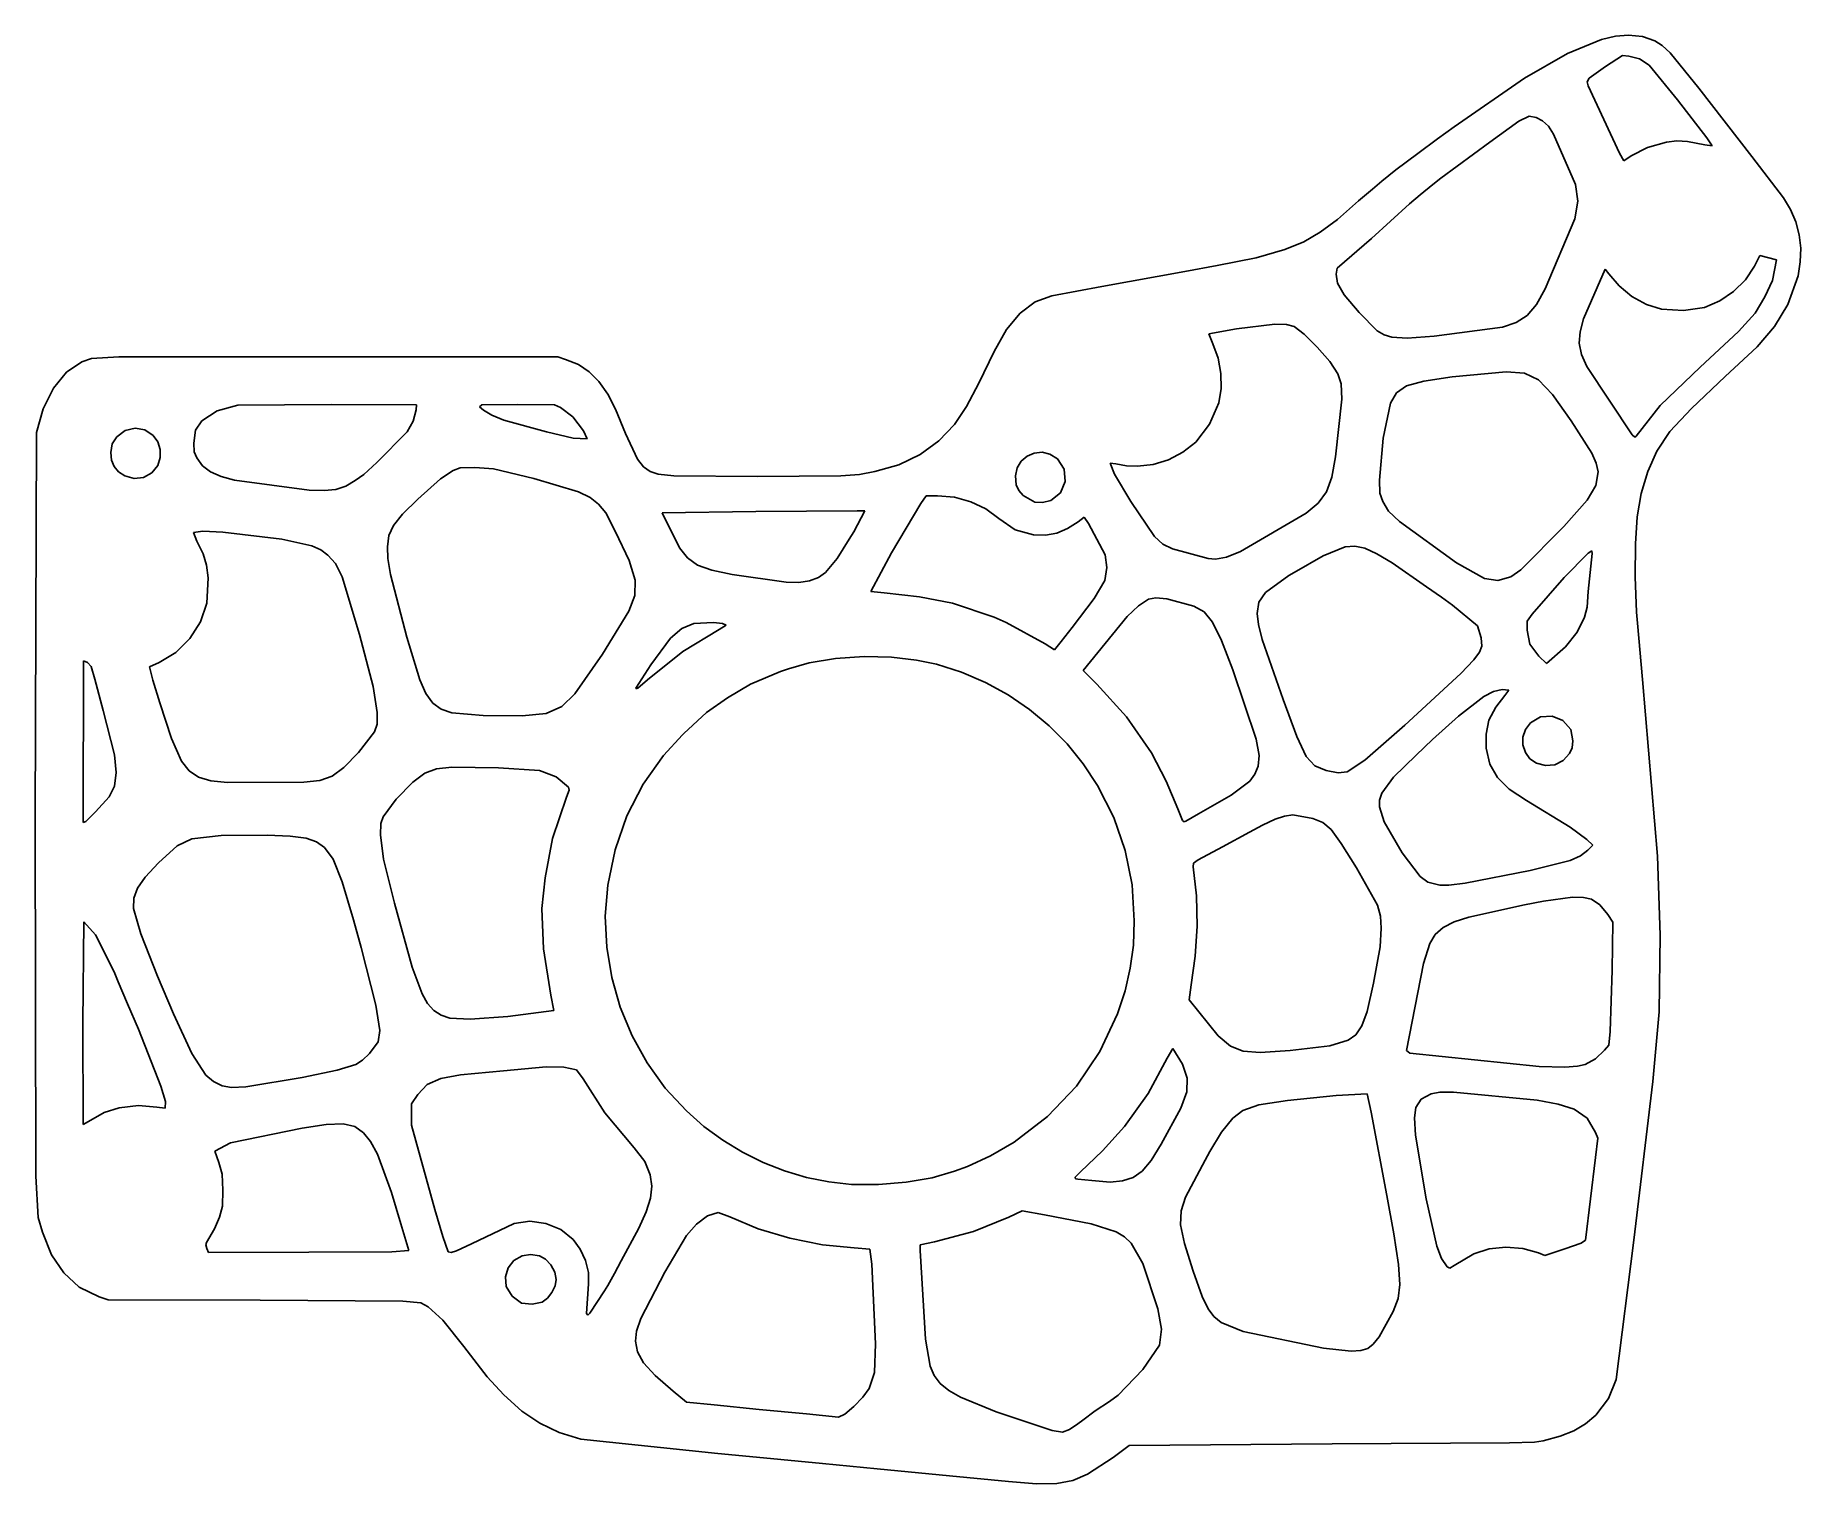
# Model space of a CAD drawing. Extents: x 156 to 302, y 120 to 241.
import ezdxf

# ---------------------------------------------------------------- set-up
doc = ezdxf.new("R2010")
doc.units = 0

msp = doc.modelspace()

# ---------------------------------------------------------------- linework, layer by layer
at = {"layer": 'Image'}
for p, q in [((283.0551, 239.082291), (285.886419, 240.242566)), ((285.886419, 240.242566), (287.059573, 240.512039)), ((287.059573, 240.512039), (288.146656, 240.596883)), ((288.146656, 240.596883), (289.297089, 240.49818)), ((289.297089, 240.49818), (290.326952, 240.123859)), ((290.326952, 240.123859), (290.929679, 239.760734)), ((290.929679, 239.760734), (291.604653, 239.131457)), ((279.487, 237.018987), (283.0551, 239.082291)), ((286.214063, 238.008039), (287.643922, 238.924623)), ((287.643922, 238.924623), (288.172479, 238.864825)), ((288.172479, 238.864825), (289.063049, 238.626172)), ((289.063049, 238.626172), (289.854619, 238.102641)), ((289.854619, 238.102641), (292.21753, 235.213127)), ((291.604653, 239.131457), (293.981161, 236.2063)), ((273.635125, 232.964383), (279.487, 237.018987)), ((284.708389, 236.731956), (284.851106, 237.029905)), ((284.784521, 236.403978), (284.708389, 236.731956)), ((284.851106, 237.029905), (286.214063, 238.008039)), ((287.376693, 230.788037), (284.784521, 236.403978)), ((292.21753, 235.213127), (294.668865, 232.073331)), ((293.981161, 236.2063), (298.407423, 230.499382)), ((279.015765, 233.448782), (279.856318, 233.861288)), ((279.856318, 233.861288), (280.450806, 233.766517)), ((280.450806, 233.766517), (280.989904, 233.485901)), ((272.244503, 231.991051), (273.635125, 232.964383)), ((276.595756, 231.693311), (279.015765, 233.448782)), ((280.989904, 233.485901), (281.470156, 233.022008)), ((281.470156, 233.022008), (281.888104, 232.377406)), ((281.888104, 232.377406), (283.738968, 228.164726)), ((268.77082, 229.393333), (270.590278, 230.764833)), ((270.590278, 230.764833), (272.244503, 231.991051)), ((272.522845, 228.702107), (276.595756, 231.693311)), ((287.762614, 230.146532), (287.376693, 230.788037)), ((287.376693, 230.788037), (287.376693, 230.788037)), ((289.721828, 231.267525), (288.363111, 230.552662)), ((291.290669, 231.70699), (289.721828, 231.267525)), ((292.170173, 231.810626), (291.290669, 231.70699)), ((293.053824, 231.757644), (292.170173, 231.810626)), ((294.49215, 231.486608), (293.053824, 231.757644)), ((295.096669, 231.396721), (294.49215, 231.486608)), ((294.668865, 232.073331), (295.096669, 231.396721)), ((267.614645, 228.462586), (268.77082, 229.393333)), ((288.363111, 230.552662), (287.762614, 230.146532)), ((298.407423, 230.499382), (301.041611, 227.078935)), ((266.818277, 227.800265), (267.614645, 228.462586)), ((270.800066, 227.311348), (271.861864, 228.171049)), ((271.861864, 228.171049), (272.522845, 228.702107)), ((283.738968, 228.164726), (283.932524, 226.795743)), ((263.919243, 225.277069), (265.667976, 226.817816)), ((265.667976, 226.817816), (266.818277, 227.800265)), ((266.738372, 223.694903), (269.915168, 226.564118)), ((269.915168, 226.564118), (270.800066, 227.311348)), ((283.932524, 226.795743), (283.681262, 225.323057)), ((301.041611, 227.078935), (301.631915, 226.103181)), ((262.479122, 224.19687), (263.919243, 225.277069)), ((283.681262, 225.323057), (281.199394, 219.481257)), ((301.631915, 226.103181), (302.06747, 225.072343)), ((302.06747, 225.072343), (302.347926, 223.994805)), ((259.522165, 222.75544), (261.096976, 223.41155)), ((261.096976, 223.41155), (262.479122, 224.19687)), ((263.876164, 221.210908), (266.738372, 223.694903)), ((302.347926, 223.994805), (302.472936, 222.878953)), ((253.899594, 221.429512), (257.130344, 222.064371)), ((257.130344, 222.064371), (259.522165, 222.75544)), ((298.619857, 221.387289), (299.077215, 222.255831)), ((299.077215, 222.255831), (300.452517, 221.89291)), ((302.472936, 222.878953), (302.442152, 221.73317)), ((244.299059, 219.696612), (251.200823, 220.943314)), ((251.200823, 220.943314), (253.899594, 221.429512)), ((263.81262, 220.708961), (263.876164, 221.210908)), ((263.914158, 219.960851), (263.81262, 220.708961)), ((284.402357, 217.005546), (286.195939, 221.120063)), ((286.195939, 221.120063), (286.509655, 220.744004)), ((286.509655, 220.744004), (287.354025, 219.730001)), ((297.869894, 220.252783), (298.619857, 221.387289)), ((300.452517, 221.89291), (300.130731, 220.190977)), ((302.255225, 220.565842), (301.411551, 218.200086)), ((302.442152, 221.73317), (302.255225, 220.565842)), ((240.133888, 218.903678), (244.299059, 219.696612)), ((264.463585, 218.997191), (263.914158, 219.960851)), ((265.70417, 217.508146), (264.463585, 218.997191)), ((281.199394, 219.481257), (280.4712, 218.181786)), ((287.354025, 219.730001), (288.419279, 218.863677)), ((295.740832, 218.480594), (296.892249, 219.268928)), ((296.892249, 219.268928), (297.869894, 220.252783)), ((300.130731, 220.190977), (299.494644, 218.81352)), ((237.504157, 217.470339), (238.755426, 218.40128)), ((238.755426, 218.40128), (240.133888, 218.903678)), ((280.4712, 218.181786), (279.704319, 217.279828)), ((288.419279, 218.863677), (289.622521, 218.20092)), ((289.622521, 218.20092), (290.880857, 217.797618)), ((290.880857, 217.797618), (292.725252, 217.684434)), ((292.725252, 217.684434), (294.469555, 217.932648)), ((294.469555, 217.932648), (295.740832, 218.480594)), ((299.494644, 218.81352), (298.671212, 217.476657)), ((301.411551, 218.200086), (300.302796, 216.343115)), ((235.320686, 214.262546), (236.364454, 216.095784)), ((236.364454, 216.095784), (237.504157, 217.470339)), ((253.200388, 215.757892), (255.492306, 216.168168)), ((255.492306, 216.168168), (258.687807, 216.560865)), ((258.687807, 216.560865), (259.653806, 216.528029)), ((259.653806, 216.528029), (260.314689, 216.3467)), ((260.314689, 216.3467), (261.14608, 215.723838)), ((267.216649, 215.999714), (265.70417, 217.508146)), ((277.65721, 216.313122), (271.972539, 215.550488)), ((278.799429, 216.68655), (277.65721, 216.313122)), ((279.704319, 217.279828), (278.799429, 216.68655)), ((284.100357, 215.917024), (284.402357, 217.005546)), ((298.671212, 217.476657), (297.283445, 215.935125)), ((300.302796, 216.343115), (298.85515, 214.656385)), ((253.542282, 214.912774), (253.200388, 215.757892)), ((253.971804, 213.719921), (253.542282, 214.912774)), ((261.14608, 215.723838), (262.232492, 214.644431)), ((262.232492, 214.644431), (263.269732, 213.436165)), ((267.789946, 215.659227), (267.216649, 215.999714)), ((268.423872, 215.456839), (267.789946, 215.659227)), ((269.706716, 215.38726), (268.423872, 215.456839)), ((268.423872, 215.456839), (268.423872, 215.456839)), ((271.972539, 215.550488), (269.706716, 215.38726)), ((284.03917, 214.962941), (284.100357, 215.917024)), ((284.22604, 214.034715), (284.03917, 214.962941)), ((297.283445, 215.935125), (294.115596, 212.962242)), ((298.85515, 214.656385), (296.195033, 212.185402)), ((158.110367, 212.560225), (159.383222, 213.425609)), ((159.383222, 213.425609), (160.181256, 213.689609)), ((160.181256, 213.689609), (162.451451, 213.818192)), ((162.451451, 213.818192), (180.059571, 213.844261)), ((180.059571, 213.844261), (198.995179, 213.819311)), ((198.995179, 213.819311), (199.645735, 213.61781)), ((199.645735, 213.61781), (200.717941, 213.187164)), ((200.717941, 213.187164), (201.62446, 212.592087)), ((234.060052, 211.652262), (235.320686, 214.262546)), ((254.202192, 212.457176), (253.971804, 213.719921)), ((263.269732, 213.436165), (263.953605, 212.426726)), ((284.66821, 213.023763), (284.22604, 214.034715)), ((157.008554, 211.217853), (158.110367, 212.560225)), ((201.62446, 212.592087), (202.419925, 211.787655)), ((202.419925, 211.787655), (203.158964, 210.728947)), ((233.031798, 209.690752), (234.060052, 211.652262)), ((254.226053, 211.197862), (254.202192, 212.457176)), ((263.953605, 212.426726), (264.206504, 211.589312)), ((269.650115, 211.41258), (271.105591, 211.818404)), ((271.105591, 211.818404), (273.4546, 212.174213)), ((273.4546, 212.174213), (277.967275, 212.575234)), ((277.967275, 212.575234), (279.469044, 212.461576)), ((279.469044, 212.461576), (280.633921, 211.92434)), ((280.633921, 211.92434), (281.817104, 210.69651)), ((288.454075, 207.338657), (284.66821, 213.023763)), ((294.115596, 212.962242), (290.762562, 209.787473)), ((296.195033, 212.185402), (293.375413, 209.536295)), ((156.147904, 209.507571), (157.008554, 211.217853)), ((203.158964, 210.728947), (203.811149, 209.471997)), ((254.035994, 210.015303), (254.226053, 211.197862)), ((264.261789, 210.306367), (263.753487, 205.502613)), ((264.206504, 211.589312), (264.261789, 210.306367)), ((268.335739, 209.987863), (268.817166, 210.840985)), ((268.817166, 210.840985), (269.650115, 211.41258)), ((281.817104, 210.69651), (283.37379, 208.511075)), ((155.598537, 207.538457), (156.147904, 209.507571)), ((169.358253, 208.494017), (170.64035, 209.333475)), ((170.64035, 209.333475), (172.361455, 209.796448)), ((172.361455, 209.796448), (180.148059, 209.863385)), ((180.148059, 209.863385), (187.226789, 209.838355)), ((187.204432, 209.40867), (186.970707, 208.471073)), ((187.226789, 209.838355), (187.204432, 209.40867)), ((192.493314, 209.68052), (192.682721, 209.826022)), ((192.812401, 209.393438), (192.493314, 209.68052)), ((192.682721, 209.826022), (195.610662, 209.864673)), ((193.499841, 208.976538), (192.812401, 209.393438)), ((194.507563, 208.571007), (193.499841, 208.976538)), ((195.610662, 209.864673), (198.729725, 209.838321)), ((198.729725, 209.838321), (199.230785, 209.603424)), ((199.230785, 209.603424), (200.251866, 208.832346)), ((200.251866, 208.832346), (201.147088, 207.677091)), ((203.811149, 209.471997), (204.627558, 207.449266)), ((232.019143, 208.201378), (233.031798, 209.690752)), ((253.265419, 208.233973), (254.035994, 210.015303)), ((267.711092, 207.054667), (268.335739, 209.987863)), ((290.762562, 209.787473), (288.762341, 207.214359)), ((293.375413, 209.536295), (291.583011, 207.608149)), ((155.504158, 175.285985), (155.598537, 207.538457)), ((162.297334, 207.175161), (162.997215, 207.695553)), ((162.997215, 207.695553), (163.822732, 207.881703)), ((163.822732, 207.881703), (164.620142, 207.754696)), ((164.620142, 207.754696), (165.303373, 207.285868)), ((165.303373, 207.285868), (165.703354, 206.747274)), ((168.692136, 206.652903), (168.829209, 207.722056)), ((168.829209, 207.722056), (169.358253, 208.494017)), ((186.467785, 207.583576), (183.92541, 205.045199)), ((186.970707, 208.471073), (186.467785, 207.583576)), ((198.066093, 207.594713), (194.507563, 208.571007)), ((200.278203, 207.067616), (198.066093, 207.594713)), ((201.147088, 207.677091), (201.449752, 207.013342)), ((204.627558, 207.449266), (205.637654, 205.302567)), ((230.731503, 206.835752), (232.019143, 208.201378)), ((252.115891, 206.731423), (253.265419, 208.233973)), ((283.37379, 208.511075), (285.083192, 205.808316)), ((288.673682, 207.150105), (288.454075, 207.338657)), ((288.454075, 207.338657), (288.454075, 207.338657)), ((291.583011, 207.608149), (290.48439, 205.992222)), ((161.794817, 205.856548), (161.914594, 206.582335)), ((161.857848, 205.222187), (161.794817, 205.856548)), ((161.914594, 206.582335), (162.297334, 207.175161)), ((165.703354, 206.747274), (165.908283, 206.112719)), ((165.908283, 206.112719), (165.909182, 205.439249)), ((168.732716, 205.913222), (168.692136, 206.652903)), ((168.947194, 205.40994), (168.732716, 205.913222)), ((200.278203, 207.067602), (200.278203, 207.067616)), ((201.449752, 207.013342), (200.278203, 207.067602)), ((229.174117, 205.711046), (230.731503, 206.835752)), ((238.076137, 205.563538), (238.66526, 205.820697)), ((238.66526, 205.820697), (239.312453, 205.886929)), ((239.312453, 205.886929), (239.97415, 205.734805)), ((249.841339, 205.260246), (251.043101, 205.890772)), ((251.043101, 205.890772), (252.115891, 206.731423)), ((267.398428, 203.555962), (267.711092, 207.054667)), ((285.083192, 205.808316), (285.445591, 204.988022)), ((288.762341, 207.214359), (288.673682, 207.150105)), ((290.48439, 205.992222), (289.746113, 204.279765)), ((162.069305, 204.692531), (161.857848, 205.222187)), ((162.433595, 204.260218), (162.069305, 204.692531)), ((165.697075, 204.78391), (165.198123, 204.161686)), ((165.909182, 205.439249), (165.697075, 204.78391)), ((169.436736, 204.75912), (168.947194, 205.40994)), ((170.096343, 204.249876), (169.436736, 204.75912)), ((183.92541, 205.045199), (182.846866, 204.040125)), ((189.238323, 203.673716), (190.279489, 204.380701)), ((190.279489, 204.380701), (190.885006, 204.582882)), ((190.885006, 204.582882), (192.093415, 204.608086)), ((192.093415, 204.608086), (193.660542, 204.509717)), ((193.660542, 204.509717), (197.004284, 203.69564)), ((205.637654, 205.302567), (206.139422, 204.684135)), ((206.139422, 204.684135), (206.691676, 204.288322)), ((206.691676, 204.288322), (207.358661, 204.059832)), ((225.405118, 204.276384), (227.385738, 204.850257)), ((227.385738, 204.850257), (229.174117, 205.711046)), ((237.092847, 203.920781), (237.246364, 204.586152)), ((237.246364, 204.586152), (237.58865, 205.14288)), ((237.58865, 205.14288), (238.076137, 205.563538)), ((239.97415, 205.734805), (240.606785, 205.336896)), ((240.606785, 205.336896), (241.166602, 204.47143)), ((241.166602, 204.47143), (241.235999, 203.458156)), ((245.357765, 204.074559), (244.985676, 204.979953)), ((244.985676, 204.979953), (245.468085, 204.929756)), ((245.468085, 204.929756), (246.33531, 204.747313)), ((246.33531, 204.747313), (247.263272, 204.717695)), ((247.263272, 204.717695), (248.563698, 204.861876)), ((248.563698, 204.861876), (249.841339, 205.260246)), ((263.753487, 205.502613), (263.441314, 203.817173)), ((285.445591, 204.988022), (285.620523, 204.255228)), ((162.955125, 203.917885), (162.433595, 204.260218)), ((163.740505, 203.701308), (162.955125, 203.917885)), ((162.955125, 203.917885), (162.955125, 203.917885)), ((164.517052, 203.791697), (163.740505, 203.701308)), ((165.198123, 204.161686), (164.517052, 203.791697)), ((170.968578, 203.857143), (170.096343, 204.249876)), ((172.096004, 203.555861), (170.968578, 203.857143)), ((178.289884, 202.732267), (172.096004, 203.555861)), ((181.359342, 203.065934), (180.53573, 202.797741)), ((182.143054, 203.523897), (181.359342, 203.065934)), ((182.846866, 204.040125), (182.143054, 203.523897)), ((187.340628, 201.975274), (189.238323, 203.673716)), ((197.004284, 203.69564), (200.736662, 202.605513)), ((207.358661, 204.059832), (208.654935, 203.932981)), ((208.654935, 203.932981), (215.633872, 203.866278)), ((215.633872, 203.866278), (222.550705, 203.926262)), ((222.550705, 203.926262), (224.109678, 204.049252)), ((224.109678, 204.049252), (225.405118, 204.276384)), ((237.171664, 203.174197), (237.092847, 203.920781)), ((237.386735, 202.706074), (237.171664, 203.174197)), ((241.235999, 203.458156), (240.850977, 202.519696)), ((246.6967, 201.784451), (245.357765, 204.074559)), ((263.441314, 203.817173), (262.989833, 202.593802)), ((267.433558, 202.475044), (267.398428, 203.555962)), ((285.418375, 203.121079), (284.697552, 201.893661)), ((285.620523, 204.255228), (285.418375, 203.121079)), ((289.746113, 204.279765), (289.204774, 202.452396)), ((178.289929, 202.732288), (178.289884, 202.732267)), ((179.552498, 202.694724), (178.289929, 202.732288)), ((180.53573, 202.797741), (179.552498, 202.694724)), ((186.077461, 200.740115), (187.340628, 201.975274)), ((200.736662, 202.605513), (201.704037, 202.129989)), ((201.704037, 202.129989), (202.386101, 201.57727)), ((202.386101, 201.57727), (202.9943, 200.835814)), ((226.771388, 197.519669), (229.23823, 201.631427)), ((229.23823, 201.631427), (229.677038, 202.272946)), ((229.677038, 202.272946), (230.617192, 202.272853)), ((230.617192, 202.272853), (232.029185, 202.142646)), ((232.029185, 202.142646), (233.392677, 201.768354)), ((233.392677, 201.768354), (234.643154, 201.173879)), ((237.746069, 202.283079), (237.386735, 202.706074)), ((238.724557, 201.733001), (237.746069, 202.283079)), ((239.36257, 201.712495), (238.724557, 201.733001)), ((238.724557, 201.733001), (238.724557, 201.733001)), ((240.047536, 201.878675), (239.36257, 201.712495)), ((240.850977, 202.519696), (240.047536, 201.878675)), ((248.664275, 198.878042), (246.6967, 201.784451)), ((262.306253, 201.655792), (261.297784, 200.826436)), ((262.989833, 202.593802), (262.306253, 201.655792)), ((267.689072, 201.775032), (267.433558, 202.475044)), ((268.163474, 200.99101), (267.689072, 201.775032)), ((284.697552, 201.893661), (282.75337, 199.718979)), ((289.204774, 202.452396), (288.867291, 200.522913)), ((185.319639, 199.802509), (186.077461, 200.740115)), ((202.9943, 200.835814), (203.818733, 199.264478)), ((207.693879, 200.837308), (215.497472, 200.95133)), ((209.12245, 197.937219), (207.693879, 200.837308)), ((215.497472, 200.95133), (223.930854, 201.020598)), ((224.576119, 201.019539), (223.635217, 199.264462)), ((223.930854, 201.020598), (224.576119, 201.019539)), ((234.643154, 201.173879), (235.7161, 200.383119)), ((235.7161, 200.383119), (237.090622, 199.427416)), ((241.447252, 199.536712), (242.325, 200.105852)), ((242.325, 200.105852), (242.828502, 200.494892)), ((242.828502, 200.494892), (243.171864, 199.946063)), ((243.171864, 199.946063), (244.575884, 197.362092)), ((261.297784, 200.826436), (255.849374, 197.619595)), ((269.06494, 200.111619), (268.163474, 200.99101)), ((273.808507, 196.687001), (269.06494, 200.111619)), ((288.867291, 200.522913), (288.708288, 198.277892)), ((168.684881, 199.206831), (169.449271, 199.317103)), ((168.941699, 198.490589), (168.684881, 199.206831)), ((169.475487, 197.43227), (168.941699, 198.490589)), ((169.449271, 199.317103), (171.126108, 199.244413)), ((171.126108, 199.244413), (176.033544, 198.641285)), ((176.033544, 198.641285), (178.524389, 198.101269)), ((184.811133, 198.02528), (184.939938, 198.963787)), ((184.939938, 198.963787), (185.319639, 199.802509)), ((203.818733, 199.264478), (204.94255, 196.866205)), ((223.264655, 198.645076), (222.259317, 197.032731)), ((223.635217, 199.264462), (223.264655, 198.645076)), ((237.090622, 199.427416), (238.615933, 199.006266)), ((238.615933, 199.006266), (239.598286, 198.988569)), ((239.598286, 198.988569), (240.540203, 199.164834)), ((240.540203, 199.164834), (241.447252, 199.536712)), ((249.379258, 198.236849), (248.664275, 198.878042)), ((282.75337, 199.718979), (279.181579, 196.091221)), ((169.748723, 196.491287), (169.475487, 197.43227)), ((178.524389, 198.101269), (179.261714, 197.770609)), ((179.261714, 197.770609), (179.850421, 197.334419)), ((179.850421, 197.334419), (180.486038, 196.615427)), ((184.841301, 197.039261), (184.811133, 198.02528)), ((185.066504, 195.703841), (184.841301, 197.039261)), ((209.795889, 197.087081), (209.12245, 197.937219)), ((210.635324, 196.493721), (209.795889, 197.087081)), ((222.259317, 197.032731), (221.293181, 195.877848)), ((225.05376, 194.282785), (226.771388, 197.519669)), ((244.575884, 197.362092), (244.722699, 196.284317)), ((250.173191, 197.844422), (249.379258, 198.236849)), ((253.147469, 197.051802), (250.173191, 197.844422)), ((253.766865, 196.97624), (253.147469, 197.051802)), ((253.147469, 197.051802), (253.147469, 197.051802)), ((254.683092, 197.153782), (253.766865, 196.97624)), ((255.849374, 197.619595), (254.683092, 197.153782)), ((260.294329, 195.879962), (262.717854, 197.268842)), ((262.717854, 197.268842), (264.554885, 198.025854)), ((264.554885, 198.025854), (265.348391, 198.082602)), ((265.348391, 198.082602), (266.193396, 197.900258)), ((266.193396, 197.900258), (267.194826, 197.442447)), ((267.194826, 197.442447), (268.457606, 196.672795)), ((282.773399, 195.459661), (284.769492, 197.495829)), ((284.769492, 197.495829), (285.087547, 197.689773)), ((285.101888, 197.463025), (284.791744, 194.309368)), ((285.087547, 197.689773), (285.101888, 197.463025)), ((288.708288, 198.277892), (288.702386, 195.503907)), ((169.898602, 195.424263), (169.748723, 196.491287)), ((180.486038, 196.615427), (181.042366, 195.517335)), ((181.042366, 195.517335), (182.502231, 190.725763)), ((186.422621, 190.484593), (185.066504, 195.703841)), ((204.94255, 196.866205), (205.454739, 195.233114)), ((211.815866, 196.068872), (210.635324, 196.493721)), ((213.512623, 195.724265), (211.815866, 196.068872)), ((218.019268, 195.079061), (213.512623, 195.724265)), ((221.293181, 195.877848), (220.704051, 195.450699)), ((244.722699, 196.284317), (244.540925, 195.218168)), ((257.919202, 194.204868), (259.858093, 195.63663)), ((259.858093, 195.63663), (260.294329, 195.879962)), ((268.457606, 196.672795), (271.330925, 194.696765)), ((276.137313, 195.364826), (273.808507, 196.687001)), ((278.345232, 195.529431), (277.259092, 195.2176)), ((279.181579, 196.091221), (278.345232, 195.529431)), ((288.702386, 195.503907), (288.796869, 192.583924)), ((169.795257, 193.335303), (169.898602, 195.424263)), ((205.454739, 195.233114), (205.420904, 193.967689)), ((218.019268, 195.079045), (218.019268, 195.079061)), ((219.069622, 195.051914), (218.019268, 195.079045)), ((219.963707, 195.175593), (219.069622, 195.051914)), ((220.704051, 195.450699), (219.963707, 195.175593)), ((226.181929, 194.178931), (225.05376, 194.282785)), ((229.122436, 193.863314), (226.181929, 194.178931)), ((244.540925, 195.218168), (243.664272, 193.715689)), ((257.373868, 193.413721), (257.919202, 194.204868)), ((271.330925, 194.696765), (272.569755, 193.823601)), ((277.259092, 195.2176), (276.137313, 195.364826)), ((276.137313, 195.364826), (276.137313, 195.364826)), ((280.112196, 192.421166), (282.773399, 195.459661)), ((284.791744, 194.309368), (284.683691, 192.992598)), ((169.261629, 191.778214), (169.795257, 193.335303)), ((204.906651, 192.672414), (202.709246, 189.078826)), ((205.420904, 193.967689), (204.906651, 192.672414)), ((231.867037, 193.316483), (229.122436, 193.863314)), ((235.332392, 192.152807), (231.867037, 193.316483)), ((243.664272, 193.715689), (241.828277, 191.300935)), ((246.406709, 192.216789), (247.331603, 193.093053)), ((247.331603, 193.093053), (248.174404, 193.671773)), ((248.174404, 193.671773), (248.795791, 193.768812)), ((248.795791, 193.768812), (249.702827, 193.688791)), ((249.702827, 193.688791), (251.953453, 193.065058)), ((251.953453, 193.065058), (252.801052, 192.589788)), ((252.801052, 192.589788), (253.51233, 191.730933)), ((257.236763, 192.451199), (257.373868, 193.413721)), ((272.569755, 193.823601), (273.498839, 193.168425)), ((273.498839, 193.168425), (275.560443, 191.437322)), ((284.683691, 192.992598), (284.477155, 192.148749)), ((288.796869, 192.583924), (288.887118, 191.654841)), ((168.380016, 190.384076), (169.261629, 191.778214)), ((208.389018, 190.418442), (209.320472, 191.222231)), ((209.320472, 191.222231), (210.336333, 191.619781)), ((212.422316, 191.125268), (209.405604, 189.293676)), ((210.336333, 191.619781), (211.966759, 191.704758)), ((211.966759, 191.704758), (212.708988, 191.627761)), ((213.019586, 191.489678), (212.422316, 191.125268)), ((212.708988, 191.627761), (213.019586, 191.489678)), ((236.340741, 191.714063), (235.332392, 192.152807)), ((239.565151, 189.951101), (236.340741, 191.714063)), ((241.828277, 191.300935), (240.921004, 190.130983)), ((242.750582, 187.720995), (246.406709, 192.216789)), ((253.51233, 191.730933), (254.254766, 190.214893)), ((257.322377, 191.561436), (257.236763, 192.451199)), ((257.641232, 190.295854), (257.322377, 191.561436)), ((275.560443, 191.437322), (275.8681, 190.430502)), ((279.694764, 191.815969), (280.112196, 192.421166)), ((279.710903, 191.073732), (279.694764, 191.815969)), ((279.917096, 189.923736), (279.710903, 191.073732)), ((284.477155, 192.148749), (283.863755, 190.901398)), ((288.887118, 191.654841), (289.291851, 186.965184)), ((167.211163, 189.228429), (168.380016, 190.384076)), ((182.502231, 190.725763), (183.624058, 186.386222)), ((187.509098, 186.932396), (186.422621, 190.484593)), ((206.746284, 188.202816), (208.389018, 190.418442)), ((240.361516, 189.452084), (239.565151, 189.951125)), ((239.565151, 189.951125), (239.565151, 189.951101)), ((240.921004, 190.130983), (240.361516, 189.452084)), ((254.254766, 190.214893), (255.195839, 187.768066)), ((259.376456, 185.309543), (257.641232, 190.295854)), ((275.915616, 189.757834), (275.729749, 189.252157)), ((275.8681, 190.430502), (275.915616, 189.757834)), ((280.678378, 188.905469), (279.917096, 189.923736)), ((282.892752, 189.696924), (281.312371, 188.292449)), ((283.863755, 190.901398), (282.892752, 189.696924)), ((159.486158, 175.064071), (159.525843, 188.537744)), ((159.525843, 188.537744), (159.85449, 188.398631)), ((159.85449, 188.398631), (160.146607, 188.058065)), ((165.019364, 188.014338), (165.815817, 188.386812)), ((165.815817, 188.386812), (167.211163, 189.228429)), ((202.709246, 189.078826), (200.418643, 185.773537)), ((205.498764, 186.255893), (206.746284, 188.202816)), ((209.405604, 189.293676), (206.472091, 186.929166)), ((218.196234, 187.851569), (219.915464, 188.360959)), ((219.915464, 188.360959), (222.126717, 188.717431)), ((222.126717, 188.717431), (224.518469, 188.885488)), ((224.518469, 188.885488), (226.779196, 188.829629)), ((226.779196, 188.829629), (228.86978, 188.586547)), ((228.86978, 188.586547), (230.526948, 188.239368)), ((230.526948, 188.239368), (232.617801, 187.569057)), ((275.253611, 188.597382), (274.177825, 187.47961)), ((275.729749, 189.252157), (275.253611, 188.597382)), ((281.312371, 188.292449), (280.678245, 188.905469)), ((280.678245, 188.905469), (280.678378, 188.905469)), ((160.146607, 188.058065), (160.464644, 186.993971)), ((160.464644, 186.993971), (161.164892, 184.399147)), ((165.299862, 186.919136), (165.019364, 188.014338)), ((165.860664, 185.018536), (165.299862, 186.919136)), ((188.021084, 185.798811), (187.509098, 186.932396)), ((206.472091, 186.929166), (205.676434, 186.24737)), ((215.055049, 186.569593), (217.532605, 187.629975)), ((217.532605, 187.629975), (218.196234, 187.851569)), ((232.617801, 187.569057), (234.61039, 186.71432)), ((234.61039, 186.71432), (236.494556, 185.682807)), ((243.868855, 186.585828), (242.750582, 187.720995)), ((255.195839, 187.768066), (257.147109, 182.011907)), ((274.177825, 187.47961), (269.517023, 183.158404)), ((289.291851, 186.965184), (290.544238, 172.259503)), ((183.624058, 186.386222), (183.970968, 184.218127)), ((188.596662, 185.007328), (188.021084, 185.798811)), ((200.418643, 185.773537), (199.335914, 184.716924)), ((205.534974, 186.182374), (205.498764, 186.255893)), ((205.498764, 186.255893), (205.498764, 186.255893)), ((205.676434, 186.24737), (205.534974, 186.182374)), ((211.369472, 184.221818), (213.129871, 185.454794)), ((213.129871, 185.454794), (215.055049, 186.569593)), ((236.494556, 185.682807), (238.260142, 184.482169)), ((246.351686, 183.858713), (243.868855, 186.585828)), ((260.530903, 182.228536), (259.376456, 185.309543)), ((273.985486, 183.910433), (276.099164, 185.564348)), ((276.099164, 185.564348), (276.909706, 185.969837)), ((276.909706, 185.969837), (277.610167, 186.127448)), ((277.83538, 185.629281), (277.080261, 184.677015)), ((277.610167, 186.127448), (278.188281, 186.080702)), ((278.188281, 186.080702), (277.83538, 185.629281)), ((161.164892, 184.399147), (162.097185, 180.686817)), ((166.840045, 182.053159), (165.860664, 185.018536)), ((183.970968, 184.218127), (183.977203, 183.251112)), ((189.299151, 184.493264), (188.596662, 185.007328)), ((190.191872, 184.191938), (189.299151, 184.493264)), ((192.801288, 183.968776), (190.191872, 184.191938)), ((196.023373, 183.932093), (192.801288, 183.968776)), ((192.801288, 183.968776), (192.801288, 183.968776)), ((198.036203, 184.142292), (196.023373, 183.932093)), ((199.335914, 184.716924), (198.036203, 184.142292)), ((209.480548, 182.462468), (211.369472, 184.221818)), ((238.260142, 184.482169), (239.896993, 183.120056)), ((248.423501, 180.854206), (246.351686, 183.858713)), ((271.82469, 181.962708), (273.985486, 183.910433)), ((277.080261, 184.677015), (276.522705, 183.598924)), ((279.972259, 183.372361), (280.822454, 183.875968)), ((280.822454, 183.875968), (281.771122, 183.929472)), ((281.771122, 183.929472), (282.660244, 183.560038)), ((183.733796, 182.603232), (182.410405, 180.881847)), ((183.977203, 183.251112), (183.733796, 182.603232)), ((207.788476, 180.648498), (209.37985, 182.364012)), ((209.37985, 182.364012), (209.480548, 182.462468)), ((239.896993, 183.120056), (241.39495, 181.604118)), ((269.517023, 183.158404), (266.196348, 180.249065)), ((276.522705, 183.598924), (276.287593, 182.428902)), ((276.287593, 182.428902), (276.289078, 181.257957)), ((279.345938, 182.177114), (279.557441, 182.811819)), ((279.557441, 182.811819), (279.972259, 183.372361)), ((282.660244, 183.560038), (283.331801, 182.794832)), ((283.331801, 182.794832), (283.494361, 181.870816)), ((167.682723, 180.175066), (166.840045, 182.053159)), ((182.410405, 180.881847), (181.195456, 179.642401)), ((241.39495, 181.604118), (242.743857, 179.942006)), ((249.650881, 178.513183), (248.423501, 180.854206)), ((257.147109, 182.011907), (257.399977, 180.642398)), ((261.306637, 180.559977), (260.530903, 182.228536)), ((270.449969, 180.683433), (271.82469, 181.962708)), ((276.289078, 181.257957), (276.606942, 179.92821)), ((279.346087, 181.519305), (279.345938, 182.177114)), ((279.566229, 180.889451), (279.346087, 181.519305)), ((279.934658, 180.364899), (279.566229, 180.889451)), ((283.229725, 180.811343), (282.692233, 180.22481)), ((283.450506, 181.278237), (283.229725, 180.811343)), ((283.494361, 181.870816), (283.450506, 181.278237)), ((162.097185, 180.686817), (162.224495, 179.235594)), ((168.326596, 179.359094), (167.682723, 180.175066)), ((169.09553, 178.829035), (168.326596, 179.359094)), ((181.195456, 179.642401), (180.210741, 178.916174)), ((187.942612, 179.182841), (188.901956, 179.534585)), ((188.901956, 179.534585), (190.169336, 179.667241)), ((190.169336, 179.667241), (194.072618, 179.626981)), ((194.072618, 179.626981), (197.46845, 179.406558)), ((197.46845, 179.406558), (198.858414, 178.874858)), ((206.106148, 178.248816), (207.788476, 180.648498)), ((242.743857, 179.942006), (243.933556, 178.14137)), ((257.309714, 179.752636), (257.043432, 179.095318)), ((257.399977, 180.642398), (257.309714, 179.752636)), ((262.016623, 179.790249), (261.306637, 180.559977)), ((262.97383, 179.405736), (262.016623, 179.790249)), ((263.966475, 179.196046), (262.97383, 179.405736)), ((262.97383, 179.405736), (262.97383, 179.405736)), ((266.196348, 180.249065), (264.703518, 179.281419)), ((268.572643, 178.83429), (270.449969, 180.683433)), ((276.606942, 179.92821), (277.221253, 178.823212)), ((280.478882, 180.015253), (279.934658, 180.364899)), ((281.233976, 179.802796), (280.478882, 180.015253)), ((280.478882, 180.015253), (280.478882, 180.015253)), ((281.999371, 179.880638), (281.233976, 179.802796)), ((282.692233, 180.22481), (281.999371, 179.880638)), ((162.109382, 178.097984), (161.641011, 177.211038)), ((162.224495, 179.235594), (162.109382, 178.097984)), ((170.115171, 178.526388), (169.09553, 178.829035)), ((171.511165, 178.392655), (170.115171, 178.526388)), ((177.847467, 178.417685), (171.511165, 178.392655)), ((171.511165, 178.392655), (171.511165, 178.392655)), ((179.185123, 178.556743), (177.847467, 178.417685)), ((180.210741, 178.916174), (179.185123, 178.556743)), ((185.54448, 177.018141), (186.940416, 178.411022)), ((186.940416, 178.411022), (187.942612, 179.182841)), ((198.858414, 178.874858), (199.903611, 178.012058)), ((199.903611, 178.012058), (199.937342, 177.766543)), ((204.757595, 175.612317), (206.106148, 178.248816)), ((243.933556, 178.14137), (245.283719, 175.488747)), ((250.627636, 176.192243), (249.650881, 178.513183)), ((256.621544, 178.516145), (255.066487, 177.328005)), ((257.043432, 179.095318), (256.621544, 178.516145)), ((264.703518, 179.281419), (263.966475, 179.196046)), ((267.604412, 177.500597), (268.572643, 178.83429)), ((277.221253, 178.823212), (278.209356, 177.842274)), ((278.209356, 177.842274), (279.648594, 176.884707)), ((161.641011, 177.211038), (160.526869, 175.947628)), ((184.461608, 175.535773), (185.54448, 177.018141)), ((199.713823, 177.16861), (198.547571, 173.736809)), ((199.937342, 177.766543), (199.713823, 177.16861)), ((255.066487, 177.328005), (252.351122, 175.79613)), ((267.395492, 176.36865), (267.4144, 176.929012)), ((267.796096, 175.124746), (267.395492, 176.36865)), ((267.4144, 176.929012), (267.604412, 177.500597)), ((279.648594, 176.884707), (283.292696, 174.690739)), ((155.560432, 145.62824), (155.504158, 175.285985)), ((159.486161, 175.064071), (159.486158, 175.064071)), ((159.707912, 175.140927), (159.486161, 175.064071)), ((160.526869, 175.947628), (159.707912, 175.140927)), ((184.233093, 174.046504), (184.256875, 174.982569)), ((184.256875, 174.982569), (184.461608, 175.535773)), ((203.765834, 172.79266), (204.757595, 175.612317)), ((245.283719, 175.488747), (246.240241, 172.742866)), ((251.01959, 175.234875), (250.627636, 176.192243)), ((250.627636, 176.192243), (250.627636, 176.192243)), ((251.156034, 175.121372), (251.01959, 175.234875)), ((251.293734, 175.189709), (251.156034, 175.121372)), ((252.351122, 175.79613), (251.293734, 175.189709)), ((257.660162, 174.843655), (258.721971, 175.337978)), ((258.721971, 175.337978), (259.486479, 175.599697)), ((259.486479, 175.599697), (260.20292, 175.694551)), ((260.20292, 175.694551), (261.852874, 175.38963)), ((261.852874, 175.38963), (262.685644, 175.05435)), ((262.685644, 175.05435), (263.380812, 174.473529)), ((269.292157, 172.539031), (267.796096, 175.124746)), ((167.30497, 173.129636), (168.525404, 173.700842)), ((168.525404, 173.700842), (170.974311, 173.972536)), ((170.974311, 173.972536), (174.794769, 174.020331)), ((174.794769, 174.020331), (176.733244, 173.941214)), ((176.733244, 173.941214), (178.042994, 173.769319)), ((178.042994, 173.769319), (178.923617, 173.460874)), ((178.923617, 173.460874), (179.574713, 172.972106)), ((184.48896, 172.019366), (184.233093, 174.046504)), ((198.547571, 173.736809), (197.952284, 170.461663)), ((254.342008, 173.052637), (256.598348, 174.264986)), ((256.598348, 174.264986), (257.660162, 174.843655)), ((263.380812, 174.473529), (264.221422, 173.329224)), ((283.292696, 174.690739), (284.664241, 173.649195)), ((284.664241, 173.649195), (285.178723, 173.179087)), ((165.751558, 171.714546), (167.30497, 173.129636)), ((179.574713, 172.972106), (180.293622, 172.026762)), ((180.293622, 172.026762), (181.048014, 170.119546)), ((185.403857, 168.339276), (184.48896, 172.019366)), ((203.153881, 169.843507), (203.765834, 172.79266)), ((246.240241, 172.742866), (246.809487, 169.880344)), ((252.321258, 171.947657), (254.342008, 173.052637)), ((264.221422, 173.329224), (265.49052, 171.303492)), ((270.803637, 170.569203), (269.292157, 172.539031)), ((284.141215, 172.302079), (283.270282, 171.912942)), ((284.749701, 172.765298), (284.141215, 172.302079)), ((285.178723, 173.179087), (284.749701, 172.765298)), ((290.544238, 172.259503), (290.769335, 165.684755)), ((164.00346, 169.592174), (164.66086, 170.52891)), ((164.66086, 170.52891), (165.751558, 171.714546)), ((251.901166, 171.375107), (251.917919, 171.691082)), ((252.168998, 168.957255), (251.901166, 171.375107)), ((251.917919, 171.691082), (252.321258, 171.947657)), ((265.49052, 171.303492), (267.238441, 168.197395)), ((271.435452, 170.111507), (270.803637, 170.569203)), ((279.958156, 171.081867), (274.548264, 170.015925)), ((283.270282, 171.912942), (279.958156, 171.081867)), ((163.70534, 168.76793), (164.00346, 169.592174)), ((181.048014, 170.119546), (181.998682, 166.967771)), ((197.952284, 170.461663), (197.671798, 167.896851)), ((202.958222, 167.267464), (203.153881, 169.843507)), ((246.809487, 169.880344), (246.997822, 166.877797)), ((272.437014, 169.854824), (271.435452, 170.111507)), ((273.184093, 169.839202), (272.437014, 169.854824)), ((272.437014, 169.854824), (272.437014, 169.854824)), ((274.548264, 170.015925), (273.184093, 169.839202)), ((163.692486, 167.919769), (163.70534, 168.76793)), ((164.295441, 165.808032), (163.692486, 167.919769)), ((186.883398, 163.032217), (185.403857, 168.339276)), ((197.671798, 167.896851), (197.798094, 164.562919)), ((252.226815, 166.446392), (252.168998, 168.957255)), ((267.238441, 168.197395), (267.500307, 167.266641)), ((274.853318, 167.197762), (279.471509, 168.204752)), ((279.471509, 168.204752), (281.075252, 168.518275)), ((281.075252, 168.518275), (283.486844, 168.839916)), ((283.486844, 168.839916), (284.398792, 168.817866)), ((284.398792, 168.817866), (285.046008, 168.671249)), ((285.046008, 168.671249), (285.747791, 168.201171)), ((285.747791, 168.201171), (286.407526, 167.415977)), ((159.464248, 158.36269), (159.543118, 166.790802)), ((159.543118, 166.790802), (160.518437, 165.710099)), ((181.998682, 166.967771), (182.623185, 164.667185)), ((203.074099, 164.694158), (202.958222, 167.267464)), ((246.997822, 166.877797), (246.915928, 164.856649)), ((252.076496, 163.944429), (252.226815, 166.446392)), ((267.555034, 166.259897), (267.458954, 164.718732)), ((267.500307, 167.266641), (267.555034, 166.259897)), ((272.056082, 165.731664), (272.719066, 166.323862)), ((272.719066, 166.323862), (273.634968, 166.801376)), ((273.634968, 166.801376), (274.853318, 167.197762)), ((286.407526, 167.415977), (286.839854, 166.771469)), ((286.839854, 166.771469), (286.782016, 162.777231)), ((160.518437, 165.710099), (162.055421, 162.626125)), ((165.68229, 162.278108), (164.295441, 165.808032)), ((182.623185, 164.667185), (183.857675, 159.873943)), ((203.490668, 162.154695), (203.074099, 164.694158)), ((246.915928, 164.856649), (246.663191, 162.931941)), ((267.458954, 164.718732), (266.896487, 161.702963)), ((271.078036, 163.338047), (271.596487, 164.99123)), ((271.596487, 164.99123), (272.056082, 165.731664)), ((290.769335, 165.684755), (290.702065, 159.309202)), ((197.798094, 164.562919), (198.428537, 160.7023)), ((251.719922, 161.553278), (252.076496, 163.944429)), ((269.649738, 156.080895), (271.078036, 163.338047)), ((162.055421, 162.626125), (162.403649, 161.798573)), ((162.403649, 161.798573), (163.186309, 159.977525)), ((167.007589, 159.136924), (165.68229, 162.278108)), ((187.716736, 160.797354), (186.883398, 163.032217)), ((204.197087, 159.680175), (203.490668, 162.154695)), ((246.663191, 162.931941), (246.229025, 161.044943)), ((266.896487, 161.702963), (266.375365, 159.32924)), ((286.782016, 162.777231), (286.614773, 157.66344)), ((188.163101, 160.011718), (187.716736, 160.797354)), ((198.428537, 160.7023), (198.67289, 159.40529)), ((246.229025, 161.044943), (245.602845, 159.136924)), ((251.569604, 160.309992), (251.719922, 161.553278)), ((253.987821, 157.315391), (251.569604, 160.309992)), ((163.186309, 159.977525), (164.086521, 157.853902)), ((168.52961, 155.8428), (167.007589, 159.136924)), ((183.857675, 159.873943), (184.184566, 157.747921)), ((188.674908, 159.428969), (188.163101, 160.011718)), ((189.281954, 159.022769), (188.674908, 159.428969)), ((190.014041, 158.76678), (189.281954, 159.022769)), ((191.716294, 158.695229), (190.014041, 158.76678)), ((190.014041, 158.76678), (190.014041, 158.76678)), ((194.836426, 158.913989), (191.716294, 158.695229)), ((198.67289, 159.40529), (194.836426, 158.913989)), ((205.182513, 157.301702), (204.197087, 159.680175)), ((245.602845, 159.136924), (244.125594, 155.989507)), ((266.375365, 159.32924), (265.938697, 158.137128)), ((290.702065, 159.309202), (290.174976, 153.518181)), ((159.486341, 149.912454), (159.464248, 158.36269)), ((164.086521, 157.853902), (165.961757, 153.116687)), ((184.184566, 157.747921), (184.038428, 156.809553)), ((206.436103, 155.050378), (205.182513, 157.301702)), ((255.014095, 156.451104), (253.987821, 157.315391)), ((265.445584, 157.397514), (264.801122, 156.935667)), ((265.938697, 158.137128), (265.445584, 157.397514)), ((286.614773, 157.66344), (286.505316, 156.543888)), ((169.6954, 154.033017), (168.52961, 155.8428)), ((183.314916, 155.842151), (182.745366, 155.282123)), ((184.038428, 156.809553), (183.314916, 155.842151)), ((244.125594, 155.989507), (242.171704, 153.125403)), ((249.738814, 155.44271), (250.196826, 156.261187)), ((250.196826, 156.261187), (251.018129, 154.945296)), ((256.063782, 156.030677), (255.014095, 156.451104)), ((257.479822, 155.923029), (256.063782, 156.030677)), ((256.063782, 156.030677), (256.063782, 156.030677)), ((259.960759, 156.084686), (257.479822, 155.923029)), ((263.282143, 156.476444), (259.960759, 156.084686)), ((264.801122, 156.935667), (263.282143, 156.476444)), ((269.937366, 155.874433), (269.649738, 156.080895)), ((280.710286, 154.763438), (269.937366, 155.874433)), ((286.143366, 156.11497), (285.387151, 155.392348)), ((286.505316, 156.543888), (286.143366, 156.11497)), ((180.635462, 154.455094), (177.714742, 153.837659)), ((182.17758, 154.93125), (180.635462, 154.455094)), ((182.745366, 155.282123), (182.17758, 154.93125)), ((190.898841, 154.053199), (194.482451, 154.399734)), ((194.482451, 154.399734), (198.021823, 154.717525)), ((198.021823, 154.717525), (199.507888, 154.693045)), ((199.507888, 154.693045), (200.558229, 154.488907)), ((200.558229, 154.488907), (201.105035, 153.737763)), ((207.947015, 152.957307), (206.436103, 155.050378)), ((248.136144, 152.500161), (249.738814, 155.44271)), ((251.018129, 154.945296), (251.401106, 153.789044)), ((282.833909, 154.709098), (280.710286, 154.763438)), ((280.710286, 154.763438), (280.710286, 154.763438)), ((283.894973, 154.769311), (282.833909, 154.709098)), ((284.540072, 154.931218), (283.894973, 154.769311)), ((285.387151, 155.392348), (284.540072, 154.931218)), ((165.961757, 153.116687), (166.329753, 151.844423)), ((170.33734, 153.495506), (169.6954, 154.033017)), ((171.054267, 153.153614), (170.33734, 153.495506)), ((171.843358, 153.010582), (171.054267, 153.153614)), ((171.054267, 153.153614), (171.054267, 153.153614)), ((173.026608, 153.057412), (171.843358, 153.010582)), ((177.714742, 153.837659), (173.026608, 153.057412)), ((187.347467, 152.42983), (188.132128, 153.246888)), ((188.132128, 153.246888), (189.254779, 153.763293)), ((189.254779, 153.763293), (190.898841, 154.053199)), ((201.105035, 153.737763), (202.919055, 150.907204)), ((209.704406, 151.05359), (207.947015, 152.957307)), ((242.171704, 153.125403), (239.782452, 150.595874)), ((251.401106, 153.789044), (251.364243, 152.632214)), ((290.174976, 153.518181), (288.587134, 140.289803)), ((164.08209, 151.497929), (162.48694, 151.320438)), ((165.629969, 151.355598), (164.08209, 151.497929)), ((166.329753, 151.844423), (166.321732, 151.292098)), ((186.815275, 151.63548), (187.347467, 152.42983)), ((186.829298, 149.880289), (186.815275, 151.63548)), ((246.193288, 149.757604), (248.136144, 152.500161)), ((251.364243, 152.632214), (250.873139, 151.281591)), ((256.042065, 151.104885), (257.356746, 151.55191)), ((257.356746, 151.55191), (259.742456, 151.917825)), ((259.742456, 151.917825), (263.792278, 152.332926)), ((263.792278, 152.332926), (266.37346, 152.491612)), ((266.37346, 152.491612), (266.716809, 150.952141)), ((270.433353, 151.335792), (270.888757, 152.046233)), ((270.888757, 152.046233), (271.708591, 152.469641)), ((271.708591, 152.469641), (272.435304, 152.61924)), ((272.435304, 152.61924), (273.579431, 152.606026)), ((273.579431, 152.606026), (280.533307, 151.964362)), ((280.533307, 151.964362), (282.273426, 151.630301)), ((282.273426, 151.630301), (283.623319, 151.213523)), ((159.486375, 149.912454), (159.486341, 149.912454)), ((160.138758, 150.289977), (159.486375, 149.912454)), ((161.23041, 150.911939), (160.138758, 150.289977)), ((162.48694, 151.320438), (161.23041, 150.911939)), ((166.321732, 151.292098), (165.629969, 151.355598)), ((177.709339, 149.62911), (179.720477, 149.925721)), ((179.720477, 149.925721), (181.123175, 149.969383)), ((181.123175, 149.969383), (182.099565, 149.746363)), ((202.919055, 150.907204), (205.345933, 147.976135)), ((211.171182, 149.76565), (209.704406, 151.05359)), ((239.782452, 150.595874), (236.999116, 148.452181)), ((250.873139, 151.281591), (249.227515, 148.300191)), ((254.261952, 149.301218), (255.205327, 150.446454)), ((255.205327, 150.446454), (256.042065, 151.104885)), ((266.716809, 150.952141), (268.010514, 144.006136)), ((270.312954, 150.484679), (270.433353, 151.335792)), ((270.401981, 149.05118), (270.312954, 150.484679)), ((283.623319, 151.213523), (284.685219, 150.460386)), ((284.685219, 150.460386), (285.386579, 149.268515)), ((171.753745, 148.386837), (177.709339, 149.62911)), ((182.099565, 149.746363), (182.831782, 149.242932)), ((182.831782, 149.242932), (183.413934, 148.512323)), ((183.413934, 148.512323), (183.991379, 147.446587)), ((188.77533, 142.855838), (186.829298, 149.880289)), ((212.734122, 148.616695), (211.171182, 149.76565)), ((214.381261, 147.612044), (212.734122, 148.616695)), ((236.999116, 148.452181), (235.033038, 147.320441)), ((244.344556, 147.721651), (246.193288, 149.757604)), ((253.297088, 147.678231), (254.261952, 149.301218)), ((271.286951, 143.736558), (270.401981, 149.05118)), ((285.386579, 149.268515), (285.581445, 148.779428)), ((285.581445, 148.779428), (285.400417, 147.189141)), ((170.459101, 147.715066), (171.753745, 148.386837)), ((170.786014, 146.767592), (170.459101, 147.715066)), ((183.991379, 147.446587), (185.149937, 144.27159)), ((205.345933, 147.976135), (206.257606, 146.850567)), ((216.100629, 146.757017), (214.381261, 147.612044)), ((235.033038, 147.320441), (233.09911, 146.439355)), ((242.507253, 145.993898), (244.344556, 147.721651)), ((249.227515, 148.300191), (248.386319, 146.939414)), ((251.251501, 143.889018), (252.882235, 146.970357)), ((252.882235, 146.970357), (253.297088, 147.678231)), ((285.400417, 147.189141), (284.559969, 140.284244)), ((155.733612, 142.182517), (155.560432, 145.62824)), ((171.07174, 145.79875), (170.786014, 146.767592)), ((171.11783, 144.448556), (171.07174, 145.79875)), ((206.257606, 146.850567), (206.700458, 145.731577)), ((206.700458, 145.731577), (206.835853, 144.78568)), ((217.880259, 146.056933), (216.100629, 146.757017)), ((219.708183, 145.51711), (217.880259, 146.056933)), ((221.572435, 145.142868), (219.708183, 145.51711)), ((232.027184, 146.036969), (230.167554, 145.493229)), ((233.09911, 146.439355), (232.027184, 146.036969)), ((242.062719, 145.532733), (242.507253, 145.993898)), ((242.091069, 145.415205), (242.062719, 145.532733)), ((246.900738, 145.525169), (246.008374, 145.235619)), ((247.652057, 146.053753), (246.900738, 145.525169)), ((248.386319, 146.939414), (247.652057, 146.053753)), ((171.083204, 143.114607), (171.11783, 144.448556)), ((185.149937, 144.27159), (185.94444, 141.661304)), ((206.835853, 144.78568), (206.732001, 143.784409)), ((223.461044, 144.939527), (221.572435, 145.142868)), ((225.701478, 144.921062), (223.461044, 144.939527)), ((223.461044, 144.939527), (223.461044, 144.939527)), ((227.997983, 145.113445), (225.701478, 144.921062)), ((230.167554, 145.493229), (227.997983, 145.113445)), ((242.286043, 145.371781), (242.091069, 145.415205)), ((243.458455, 145.255315), (242.286043, 145.371781)), ((244.97815, 145.131264), (243.458455, 145.255383)), ((243.458455, 145.255383), (243.458455, 145.255315)), ((246.008374, 145.235619), (244.97815, 145.131264)), ((170.837727, 142.216957), (171.083204, 143.114607)), ((189.441301, 140.603892), (188.77533, 142.855838)), ((206.370849, 142.644632), (205.734343, 141.283217)), ((206.732001, 143.784409), (206.370849, 142.644632)), ((211.453694, 142.320131), (212.351247, 142.601022)), ((212.351247, 142.601022), (213.329608, 142.250903)), ((236.560631, 142.205892), (237.670451, 142.732767)), ((237.670451, 142.732767), (239.524849, 142.414318)), ((250.845142, 141.560049), (250.884849, 142.737308)), ((250.884849, 142.737308), (251.251501, 143.889018)), ((268.010514, 144.006136), (268.589104, 140.820708)), ((272.176165, 139.806824), (271.286951, 143.736558)), ((156.095826, 140.970136), (155.733612, 142.182517)), ((169.758747, 140.109993), (170.42456, 141.243594)), ((170.42456, 141.243594), (170.837727, 142.216957)), ((185.94444, 141.661304), (186.593364, 139.449202)), ((195.362745, 141.681314), (191.827967, 139.981088)), ((196.679592, 141.875394), (195.362745, 141.681314)), ((198.014151, 141.698515), (196.679592, 141.875394)), ((199.253524, 141.181128), (198.014151, 141.698515)), ((200.284815, 140.353684), (199.253524, 141.181128)), ((205.734343, 141.283217), (204.289606, 138.584762)), ((209.715132, 140.695496), (210.546134, 141.633653)), ((210.546134, 141.633653), (211.453694, 142.320131)), ((213.329608, 142.250903), (215.69129, 141.250324)), ((215.69129, 141.250324), (218.308652, 140.457729)), ((233.605003, 141.02096), (236.560631, 142.205892)), ((239.524849, 142.414318), (243.392263, 141.658328)), ((243.392263, 141.658328), (245.488098, 140.978886)), ((251.168916, 140.005959), (250.845142, 141.560049)), ((156.863059, 139.068785), (156.095826, 140.970136)), ((169.691741, 139.901979), (169.758747, 140.109993)), ((169.781845, 139.600758), (169.691741, 139.901979)), ((189.887204, 139.32458), (189.441301, 140.603892)), ((191.827967, 139.981088), (190.568821, 139.418606)), ((200.876701, 139.538537), (200.284815, 140.353684)), ((207.907977, 137.635276), (209.715132, 140.695496)), ((218.308652, 140.457729), (221.024653, 139.912511)), ((221.024653, 139.912511), (223.682252, 139.654063)), ((223.682252, 139.654063), (224.980457, 139.549243)), ((229.168438, 139.9116), (230.36297, 140.161224)), ((229.168968, 139.437073), (229.168438, 139.9116)), ((230.36297, 140.161224), (233.605003, 141.02096)), ((245.488098, 140.978886), (246.172158, 140.577641)), ((246.172158, 140.577641), (246.73522, 140.047295)), ((246.73522, 140.047295), (247.714744, 138.343158)), ((251.892705, 137.723756), (251.168916, 140.005959)), ((268.589104, 140.820708), (268.98755, 138.273771)), ((272.583001, 138.759928), (272.176165, 139.806824)), ((277.928001, 139.705837), (276.531059, 139.563387)), ((279.33483, 139.597468), (277.928001, 139.705837)), ((284.209433, 140.034196), (282.840656, 139.56279)), ((284.559969, 140.284244), (284.209433, 140.034196)), ((288.587134, 140.289803), (287.122826, 128.69838)), ((157.86794, 137.577076), (156.863059, 139.068785)), ((169.919542, 139.271363), (169.781845, 139.600758)), ((178.263497, 139.293905), (169.919542, 139.271363)), ((185.191265, 139.335145), (178.263497, 139.293905)), ((186.593364, 139.449202), (185.191265, 139.335145)), ((190.132937, 139.268901), (189.887204, 139.32458)), ((190.568821, 139.418606), (190.132937, 139.268901)), ((194.878042, 137.990568), (195.351501, 138.602934)), ((195.351501, 138.602934), (196.022044, 138.994569)), ((196.022044, 138.994569), (196.724685, 139.090782)), ((196.724685, 139.090782), (197.477787, 138.999781)), ((197.477787, 138.999781), (197.985417, 138.721847)), ((197.985417, 138.721847), (198.42887, 138.237687)), ((198.42887, 138.237687), (198.743058, 137.640222)), ((201.307171, 138.597391), (200.876701, 139.538537)), ((201.547482, 137.61277), (201.307171, 138.597391)), ((204.289606, 138.584762), (203.715123, 137.522953)), ((224.980457, 139.549243), (225.13272, 138.298917)), ((225.13272, 138.298917), (225.449502, 131.662598)), ((229.613808, 132.045402), (229.168968, 139.437073)), ((247.714744, 138.343158), (248.961819, 134.582576)), ((268.98755, 138.273771), (269.114004, 136.618701)), ((273.044999, 138.065877), (272.583001, 138.759928)), ((273.633511, 138.193462), (273.267044, 137.96325)), ((275.261517, 139.171546), (273.633511, 138.193462)), ((276.531059, 139.563387), (275.261517, 139.171546)), ((280.634034, 139.236853), (279.33483, 139.597468)), ((281.161321, 139.023842), (280.634034, 139.236853)), ((282.840656, 139.56279), (281.161321, 139.023842)), ((159.144605, 136.384), (157.86794, 137.577076)), ((194.646417, 137.243737), (194.878042, 137.990568)), ((194.701378, 136.448709), (194.646417, 137.243737)), ((198.743058, 137.640222), (198.862893, 137.02237)), ((198.862893, 137.02237), (198.770415, 136.48336)), ((201.568891, 136.667194), (201.547482, 137.61277)), ((203.715123, 137.522953), (203.15381, 136.529219)), ((205.925127, 133.773581), (207.907977, 137.635276)), ((252.647868, 135.595388), (251.892705, 137.723756)), ((273.267044, 137.96325), (273.044999, 138.065877)), ((273.044999, 138.065877), (273.044999, 138.065877)), ((160.814275, 135.588235), (159.144605, 136.384)), ((161.566387, 135.334672), (160.814275, 135.588235)), ((174.216589, 135.309483), (161.566387, 135.334672)), ((186.098635, 135.229598), (174.216589, 135.309483)), ((187.607696, 135.066833), (186.098635, 135.229598)), ((195.209533, 135.640898), (194.701378, 136.448709)), ((195.986719, 135.064207), (195.209533, 135.640898)), ((198.144401, 135.482111), (197.689912, 135.146344)), ((198.517743, 135.948861), (198.144401, 135.482111)), ((198.770415, 136.48336), (198.517743, 135.948861)), ((201.397026, 134.183013), (201.568891, 136.667194)), ((202.886435, 136.086799), (201.663231, 134.206511)), ((203.15381, 136.529219), (202.886435, 136.086799)), ((253.15506, 134.570442), (252.647868, 135.595388)), ((268.965274, 135.449798), (268.538172, 134.361363)), ((269.114004, 136.618701), (268.965274, 135.449798)), ((188.212091, 134.738564), (187.607696, 135.066833)), ((189.426272, 133.63076), (188.212091, 134.738564)), ((196.856259, 134.969225), (195.986719, 135.064318)), ((195.986719, 135.064318), (195.986719, 135.064207)), ((197.689912, 135.146344), (196.856259, 134.969225)), ((201.49894, 134.060021), (201.396992, 134.183016)), ((201.396992, 134.183016), (201.397026, 134.183013)), ((201.663231, 134.206511), (201.49894, 134.060021)), ((205.561082, 132.712713), (205.925127, 133.773581)), ((248.961819, 134.582576), (249.256595, 132.894678)), ((253.628137, 133.945825), (253.15506, 134.570442)), ((254.234023, 133.449186), (253.628137, 133.945825)), ((268.538172, 134.361363), (267.379609, 132.263129)), ((191.187406, 131.441383), (189.426272, 133.63076)), ((205.467591, 131.883803), (205.561082, 132.712713)), ((249.256595, 132.894678), (249.090424, 131.547439)), ((256.067452, 132.696192), (254.234023, 133.449186)), ((262.748019, 131.305366), (256.067452, 132.696192)), ((193.132483, 128.928236), (191.187406, 131.441383)), ((205.626074, 130.998865), (205.467591, 131.883803)), ((206.146075, 130.084009), (205.626074, 130.998865)), ((225.449502, 131.662598), (225.361015, 129.286766)), ((230.001826, 129.818786), (229.613808, 132.045402)), ((249.090424, 131.547439), (247.699147, 129.538981)), ((265.052957, 131.059702), (262.748019, 131.305372)), ((262.748019, 131.305372), (262.748019, 131.305366)), ((265.866271, 131.115881), (265.052957, 131.059702)), ((266.439764, 131.291455), (265.866271, 131.115881)), ((266.887462, 131.643959), (266.439764, 131.291455)), ((267.379609, 132.263129), (266.887462, 131.643959)), ((207.111148, 129.02837), (206.146075, 130.084009)), ((230.336767, 129.018362), (230.001826, 129.818786)), ((247.699147, 129.538981), (245.657922, 127.393992)), ((194.520122, 127.409146), (193.132483, 128.928236)), ((208.604844, 127.721087), (207.111148, 129.02837)), ((224.911692, 127.936487), (224.409717, 127.225262)), ((225.361015, 129.286766), (224.911692, 127.936487)), ((230.83524, 128.355245), (230.336767, 129.018362)), ((231.549429, 127.775972), (230.83524, 128.355245)), ((287.122826, 128.69838), (286.460317, 127.106315)), ((196.007145, 126.073802), (194.520122, 127.409146)), ((209.72003, 126.803108), (208.604844, 127.721087)), ((212.01148, 126.57799), (209.72003, 126.803108)), ((215.762923, 126.21416), (212.01148, 126.57799)), ((223.660193, 126.443201), (222.903952, 125.815746)), ((224.409717, 127.225262), (223.660193, 126.443201)), ((232.531516, 127.227082), (231.549429, 127.775972)), ((235.508117, 126.006597), (232.531516, 127.227082)), ((244.930481, 126.855154), (243.732833, 126.079119)), ((245.657922, 127.393992), (244.930481, 126.855154)), ((286.460317, 127.106315), (285.409783, 125.731513)), ((197.509039, 125.050283), (196.007145, 126.073802)), ((199.113112, 124.288405), (197.509039, 125.050283)), ((219.700463, 125.827466), (215.762923, 126.21416)), ((222.381829, 125.568339), (219.700463, 125.827466)), ((219.700463, 125.827466), (219.700463, 125.827466)), ((222.903952, 125.815746), (222.381829, 125.568339)), ((240.160216, 124.454289), (235.508117, 126.006597)), ((242.308331, 125.003248), (241.593615, 124.53356)), ((242.715268, 125.313273), (242.308331, 125.003248)), ((243.732833, 126.079119), (242.715268, 125.313273)), ((284.561426, 125.00948), (283.598802, 124.43455)), ((285.409783, 125.731513), (284.561426, 125.00948)), ((200.906672, 123.73798), (199.113112, 124.288405)), ((212.312041, 122.545687), (200.906672, 123.73798)), ((240.160386, 124.454289), (240.160216, 124.454289)), ((241.017566, 124.326733), (240.160386, 124.454289)), ((241.593615, 124.53356), (241.017566, 124.326733)), ((280.304319, 123.475095), (278.219585, 123.413618)), ((281.044455, 123.585245), (280.304319, 123.475095)), ((282.450336, 123.971535), (281.044455, 123.585245)), ((283.598802, 124.43455), (282.450336, 123.971535)), ((215.54171, 122.236943), (212.312041, 122.545687)), ((221.027728, 121.704673), (215.54171, 122.236943)), ((245.228142, 122.192223), (243.112254, 120.818868)), ((246.555407, 123.2173), (245.228142, 122.192223)), ((263.455876, 123.34831), (246.555407, 123.2173)), ((278.219585, 123.413618), (263.455876, 123.34831)), ((225.584662, 121.266492), (221.027728, 121.704673)), ((231.601583, 120.688997), (225.584662, 121.266492)), ((236.512453, 120.209742), (231.601583, 120.688997)), ((243.112254, 120.818868), (241.864689, 120.303259)), ((238.848222, 120.024858), (236.512453, 120.209742)), ((236.512453, 120.209742), (236.512453, 120.209742)), ((240.537823, 120.04731), (238.848222, 120.024858)), ((241.864689, 120.303259), (240.537823, 120.04731))]:
    msp.add_line(p, q, dxfattribs=at)

doc.saveas('drawing.dxf')
